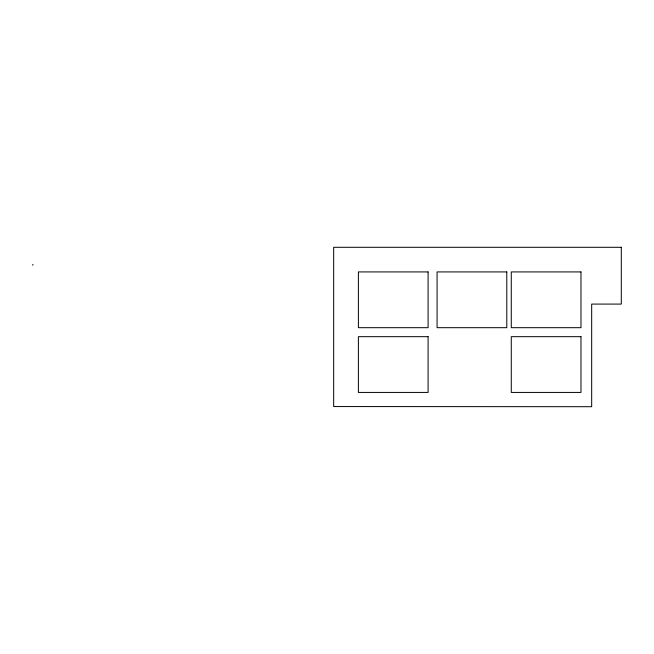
<?xml version="1.0" encoding="UTF-8"?>
<svg xmlns="http://www.w3.org/2000/svg" width="654" height="654" viewBox="0 0 654 654"><rect width="100%" height="100%" fill="white"/><g stroke="black" fill="none" stroke-linecap="round" stroke-linejoin="round"><path stroke-width="0.98" d="M32.7 265.23L32.953 264.396M621.3 247.294L333.663 247.294L333.663 406.551L591.674 406.706L591.674 304.085L621.3 304.085L621.3 247.294M428.092 271.925L358.392 271.925L358.392 327.687L428.092 327.687L428.092 271.925M506.785 271.925L437.076 271.925L437.076 327.687L506.785 327.687L506.785 271.925M580.981 271.925L511.273 271.925L511.273 327.687L580.981 327.687L580.981 271.925M428.092 336.671L358.392 336.671L358.392 392.425L428.092 392.425L428.092 336.671M580.981 336.671L511.273 336.671L511.273 392.425L580.981 392.425L580.981 336.671"/></g></svg>
